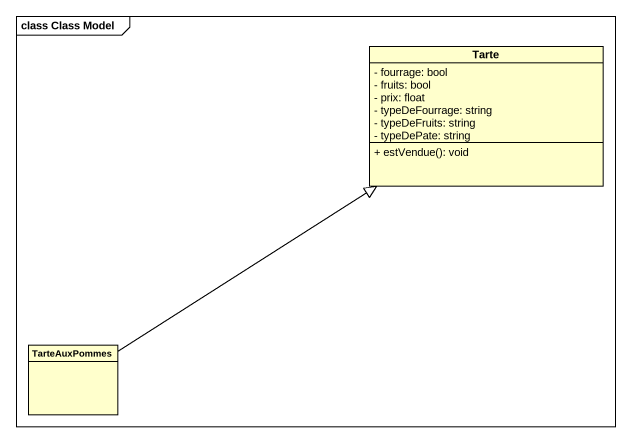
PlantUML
@startuml
mainframe class Class Model
hide circle
hide empty members
skinparam classAttributeIconSize 0
class Tarte {
  - fourrage: bool
  - fruits: bool
  - prix: float
  - typeDeFourrage: string
  - typeDeFruits: string
  - typeDePate: string
  + estVendue(): void
}
class TarteAuxPommes
TarteAuxPommes -up-|> Tarte
@enduml
